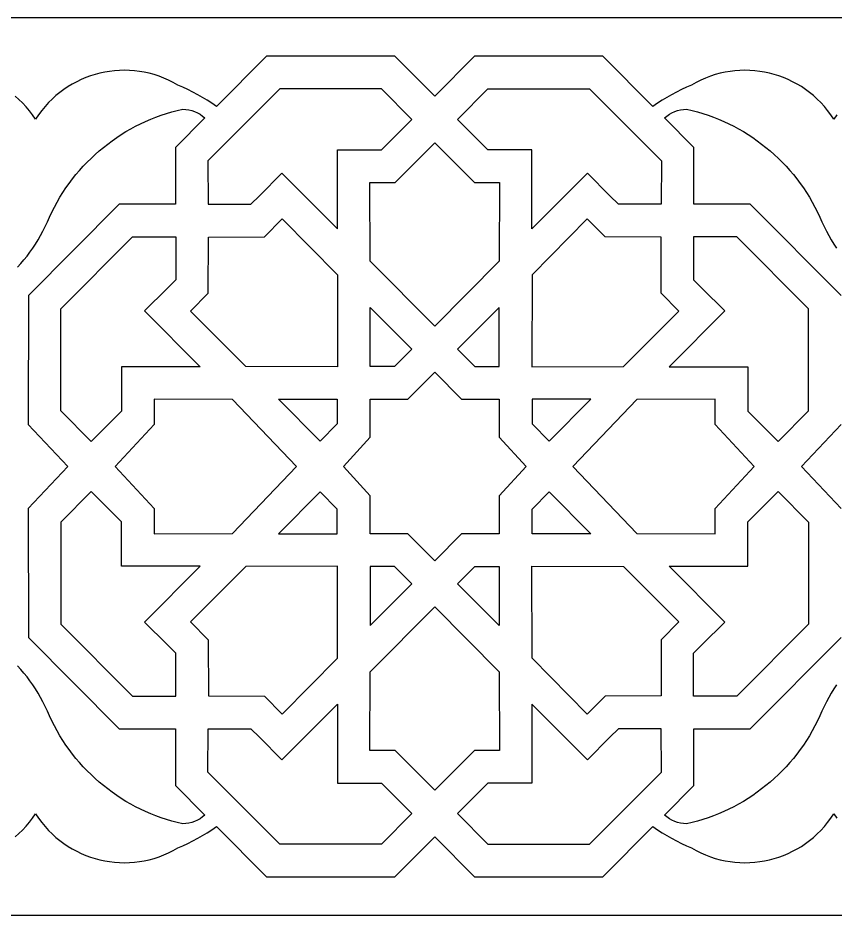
# Model space of a CAD drawing. Extents: x -364 to 370, y 80 to 163.
# Drawn here: x -280.3 to -204.8, y 80.4 to 163.4 of the extents above; entities that cross this region are included whole.
import ezdxf

# ---------------------------------------------------------------- set-up
doc = ezdxf.new("R2010")
doc.units = 0
doc.layers.add('LAYER_1', color=18, linetype='CONTINUOUS')

msp = doc.modelspace()

# ---------------------------------------------------------------- linework, layer by layer
at = {"layer": 'LAYER_1'}
for points in [[(-364.203, 80.388), (-241.776, 80.388), (-119.349, 80.388), (3.079, 80.388), (125.506, 80.388), (247.933, 80.388), (370.36, 80.388), (370.36, 163.388), (247.933, 163.388), (125.506, 163.388), (3.079, 163.388), (-119.349, 163.388), (-241.776, 163.388), (-364.203, 163.388)], [(-250.76, 143.89), (-250.751, 151.18), (-247.804, 151.18), (-246.688, 151.18), (-243.888, 153.995), (-246.698, 156.83), (-256.091, 156.827), (-262.735, 150.153), (-262.728, 146.15), (-258.768, 146.15), (-257.979, 146.944), (-255.895, 149.038)], [(-232.792, 143.89), (-232.802, 151.18), (-235.749, 151.18), (-236.865, 151.18), (-239.665, 153.995), (-236.855, 156.83), (-227.462, 156.827), (-220.818, 150.153), (-220.825, 146.15), (-224.785, 146.15), (-225.574, 146.944), (-227.658, 149.038)], [(-241.776, 134.885), (-247.747, 140.883), (-247.775, 148.16), (-245.444, 148.16), (-241.776, 151.828), (-238.109, 148.16), (-235.777, 148.16), (-235.806, 140.883)], [(-250.771, 131.114), (-250.766, 131.104), (-259.223, 131.129), (-264.363, 136.255), (-262.714, 137.912), (-262.701, 143.117), (-257.523, 143.131), (-255.875, 144.788), (-250.776, 139.621)], [(-232.782, 131.114), (-232.787, 131.104), (-224.329, 131.129), (-219.189, 136.255), (-220.838, 137.912), (-220.851, 143.117), (-226.029, 143.131), (-227.678, 144.788), (-232.777, 139.621)], [(-263.47, 131.114), (-270.722, 131.104), (-270.722, 128.142), (-270.722, 127.02), (-273.522, 124.206), (-276.342, 127.03), (-276.34, 136.472), (-269.7, 143.151), (-265.719, 143.144), (-265.719, 139.163), (-266.508, 138.37), (-268.591, 136.275)], [(-220.083, 131.114), (-212.83, 131.104), (-212.83, 128.142), (-212.83, 127.02), (-210.03, 124.206), (-207.21, 127.03), (-207.213, 136.472), (-213.853, 143.151), (-217.834, 143.144), (-217.834, 139.163), (-217.045, 138.37), (-214.961, 136.275)], [(-243.901, 132.746), (-245.494, 131.145), (-247.747, 131.145), (-247.747, 136.612)], [(-239.652, 132.746), (-238.059, 131.145), (-235.806, 131.145), (-235.806, 136.612)], [(-250.219, 121.888), (-247.747, 124.609), (-247.747, 128.125), (-244.249, 128.125), (-241.776, 130.611), (-239.303, 128.125), (-235.806, 128.125), (-235.806, 124.609), (-233.333, 121.888), (-235.806, 119.167), (-235.806, 115.651), (-239.303, 115.651), (-241.776, 113.165), (-244.249, 115.651), (-247.747, 115.651), (-247.747, 119.167)], [(-254.552, 121.888), (-260.478, 128.084), (-267.718, 128.113), (-267.718, 125.769), (-271.327, 121.888), (-267.718, 118.007), (-267.718, 115.663), (-260.478, 115.692)], [(-252.373, 124.243), (-256.219, 128.109), (-250.78, 128.109), (-250.78, 125.845)], [(-231.179, 124.243), (-227.333, 128.109), (-232.772, 128.109), (-232.772, 125.845)], [(-212.226, 121.888), (-215.835, 125.769), (-215.835, 128.113), (-223.074, 128.084), (-229.001, 121.888), (-223.074, 115.692), (-215.835, 115.663), (-215.835, 118.007)], [(-263.47, 112.662), (-270.722, 112.672), (-270.722, 115.634), (-270.722, 116.756), (-273.522, 119.57), (-276.342, 116.746), (-276.34, 107.303), (-269.7, 100.625), (-265.719, 100.632), (-265.719, 104.613), (-266.508, 105.406), (-268.591, 107.501)], [(-252.373, 119.532), (-256.219, 115.667), (-250.78, 115.667), (-250.78, 117.931)], [(-231.179, 119.532), (-227.333, 115.667), (-232.772, 115.667), (-232.772, 117.931)], [(-220.083, 112.662), (-212.83, 112.672), (-212.83, 115.634), (-212.83, 116.756), (-210.03, 119.57), (-207.21, 116.746), (-207.213, 107.303), (-213.853, 100.625), (-217.834, 100.632), (-217.834, 104.613), (-217.045, 105.406), (-214.961, 107.501)], [(-250.771, 112.662), (-250.766, 112.672), (-259.223, 112.647), (-264.363, 107.521), (-262.714, 105.864), (-262.701, 100.659), (-257.523, 100.645), (-255.875, 98.988), (-250.776, 104.155)], [(-243.901, 111.03), (-245.494, 112.631), (-247.747, 112.631), (-247.747, 107.164)], [(-239.652, 111.03), (-238.059, 112.631), (-235.806, 112.631), (-235.806, 107.164)], [(-232.782, 112.662), (-232.787, 112.672), (-224.329, 112.647), (-219.189, 107.521), (-220.838, 105.864), (-220.851, 100.659), (-226.029, 100.645), (-227.678, 98.988), (-232.777, 104.155)], [(-241.776, 91.948), (-245.444, 95.616), (-247.775, 95.616), (-247.747, 102.893), (-241.776, 108.891), (-235.806, 102.893), (-235.777, 95.616), (-238.109, 95.616)], [(-250.76, 99.886), (-250.751, 92.596), (-247.804, 92.596), (-246.688, 92.596), (-243.888, 89.781), (-246.698, 86.946), (-256.091, 86.949), (-262.735, 93.623), (-262.728, 97.625), (-258.768, 97.625), (-257.979, 96.832), (-255.895, 94.738)], [(-232.792, 99.886), (-232.802, 92.596), (-235.749, 92.596), (-236.865, 92.596), (-239.665, 89.781), (-236.855, 86.946), (-227.462, 86.949), (-220.818, 93.623), (-220.825, 97.625), (-224.785, 97.625), (-225.574, 96.832), (-227.658, 94.738)]]:
    msp.add_lwpolyline(points, close=True, dxfattribs=at)
for points in [[(-204.603, 154.426), (-204.882, 154.029), (-205.155, 154.437), (-205.445, 154.826), (-205.751, 155.198), (-206.072, 155.551), (-206.408, 155.885), (-206.757, 156.2), (-207.119, 156.497), (-207.493, 156.774), (-207.878, 157.032), (-208.274, 157.27), (-208.68, 157.488), (-209.094, 157.687), (-209.517, 157.865), (-209.946, 158.023), (-210.383, 158.161), (-210.825, 158.278), (-211.272, 158.373), (-211.723, 158.448), (-212.177, 158.502), (-212.635, 158.534), (-213.093, 158.544), (-213.553, 158.533), (-214.014, 158.499), (-214.473, 158.443), (-214.931, 158.365), (-215.387, 158.264), (-215.84, 158.141), (-216.29, 157.994), (-216.735, 157.824), (-217.174, 157.631), (-217.607, 157.415), (-218.034, 157.174), (-218.502, 156.972), (-218.965, 156.757), (-219.421, 156.529), (-219.87, 156.289), (-220.312, 156.036), (-220.748, 155.77), (-221.175, 155.493), (-221.595, 155.203), (-226.217, 159.847), (-238.102, 159.85), (-241.776, 156.143), (-245.451, 159.85), (-257.335, 159.847), (-261.957, 155.203), (-262.377, 155.493), (-262.805, 155.77), (-263.24, 156.036), (-263.683, 156.289), (-264.132, 156.529), (-264.588, 156.757), (-265.05, 156.972), (-265.519, 157.174), (-265.945, 157.415), (-266.378, 157.631), (-266.818, 157.824), (-267.263, 157.994), (-267.712, 158.141), (-268.165, 158.264), (-268.621, 158.365), (-269.079, 158.443), (-269.539, 158.499), (-269.999, 158.533), (-270.459, 158.544), (-270.918, 158.534), (-271.375, 158.502), (-271.83, 158.448), (-272.281, 158.373), (-272.728, 158.278), (-273.17, 158.161), (-273.606, 158.023), (-274.036, 157.865), (-274.459, 157.687), (-274.873, 157.488), (-275.278, 157.27), (-275.674, 157.032), (-276.06, 156.774), (-276.434, 156.497), (-276.796, 156.2), (-277.145, 155.885), (-277.48, 155.551), (-277.801, 155.198), (-278.107, 154.826), (-278.397, 154.437), (-278.67, 154.029), (-278.95, 154.426), (-279.245, 154.808), (-279.554, 155.172), (-279.877, 155.521), (-280.213, 155.852), (-280.561, 156.166)], [(-280.337, 140.338), (-280.038, 140.665), (-279.748, 141.003), (-279.467, 141.352), (-279.195, 141.711), (-278.933, 142.08), (-278.681, 142.46), (-278.439, 142.849), (-278.208, 143.249), (-277.988, 143.66), (-277.779, 144.08), (-277.581, 144.51), (-277.395, 144.95), (-277.172, 145.423), (-276.935, 145.888), (-276.686, 146.345), (-276.424, 146.793), (-276.15, 147.232), (-275.864, 147.661), (-275.566, 148.082), (-275.257, 148.492), (-274.937, 148.893), (-274.606, 149.284), (-274.264, 149.665), (-273.912, 150.035), (-273.55, 150.395), (-273.178, 150.744), (-272.796, 151.082), (-272.405, 151.408), (-272.004, 151.724), (-271.595, 152.027), (-271.177, 152.319), (-270.75, 152.599), (-270.316, 152.867), (-269.873, 153.122), (-269.423, 153.364), (-268.966, 153.594), (-268.501, 153.811), (-268.029, 154.014), (-267.551, 154.204), (-267.066, 154.38), (-266.576, 154.543), (-266.079, 154.691), (-265.577, 154.825), (-265.069, 154.945), (-264.785, 154.929), (-264.506, 154.887), (-264.233, 154.82), (-263.969, 154.728), (-263.714, 154.613), (-263.47, 154.474), (-263.24, 154.313), (-263.024, 154.131), (-265.741, 151.402), (-265.732, 146.164), (-270.942, 146.173), (-279.343, 137.723), (-279.347, 125.777), (-275.7, 121.888), (-279.347, 117.999), (-279.343, 106.053), (-270.942, 97.603), (-265.732, 97.612), (-265.741, 92.374), (-263.024, 89.645), (-263.24, 89.463), (-263.47, 89.302), (-263.714, 89.163), (-263.969, 89.048), (-264.233, 88.956), (-264.506, 88.889), (-264.785, 88.847), (-265.069, 88.831), (-265.577, 88.951), (-266.079, 89.085), (-266.576, 89.233), (-267.066, 89.396), (-267.551, 89.572), (-268.029, 89.762), (-268.501, 89.965), (-268.966, 90.182), (-269.423, 90.412), (-269.873, 90.654), (-270.316, 90.909), (-270.75, 91.177), (-271.177, 91.457), (-271.595, 91.749), (-272.004, 92.052), (-272.405, 92.368), (-272.796, 92.694), (-273.178, 93.032), (-273.55, 93.381), (-273.912, 93.741), (-274.264, 94.111), (-274.606, 94.492), (-274.937, 94.883), (-275.257, 95.284), (-275.566, 95.694), (-275.864, 96.115), (-276.15, 96.544), (-276.424, 96.983), (-276.686, 97.431), (-276.935, 97.887), (-277.172, 98.353), (-277.395, 98.826), (-277.581, 99.266), (-277.779, 99.696), (-277.988, 100.116), (-278.208, 100.526), (-278.439, 100.926), (-278.681, 101.316), (-278.933, 101.696), (-279.195, 102.065), (-279.467, 102.424), (-279.748, 102.773), (-280.038, 103.11), (-280.337, 103.438)], [(-204.209, 137.723), (-212.61, 146.173), (-217.821, 146.164), (-217.811, 151.402), (-220.528, 154.131), (-220.312, 154.313), (-220.082, 154.474), (-219.839, 154.613), (-219.584, 154.728), (-219.319, 154.82), (-219.047, 154.887), (-218.768, 154.929), (-218.484, 154.945), (-217.976, 154.825), (-217.474, 154.691), (-216.977, 154.543), (-216.486, 154.38), (-216.002, 154.204), (-215.523, 154.014), (-215.052, 153.811), (-214.587, 153.594), (-214.129, 153.364), (-213.679, 153.122), (-213.237, 152.867), (-212.802, 152.599), (-212.376, 152.319), (-211.958, 152.027), (-211.548, 151.724), (-211.148, 151.408), (-210.757, 151.082), (-210.375, 150.744), (-210.003, 150.395), (-209.64, 150.035), (-209.288, 149.665), (-208.946, 149.284), (-208.615, 148.893), (-208.295, 148.492), (-207.986, 148.082), (-207.689, 147.661), (-207.403, 147.232), (-207.129, 146.793), (-206.867, 146.345), (-206.618, 145.888), (-206.381, 145.423), (-206.157, 144.95), (-205.971, 144.51), (-205.774, 144.08), (-205.565, 143.66), (-205.344, 143.249), (-205.113, 142.849), (-204.872, 142.46), (-204.62, 142.08)], [(-204.206, 117.999), (-207.853, 121.888), (-204.206, 125.777)], [(-204.62, 101.696), (-204.872, 101.316), (-205.113, 100.926), (-205.344, 100.526), (-205.565, 100.116), (-205.774, 99.696), (-205.971, 99.266), (-206.157, 98.826), (-206.381, 98.353), (-206.618, 97.887), (-206.867, 97.431), (-207.129, 96.983), (-207.403, 96.544), (-207.689, 96.115), (-207.986, 95.694), (-208.295, 95.284), (-208.615, 94.883), (-208.946, 94.492), (-209.288, 94.111), (-209.64, 93.741), (-210.003, 93.381), (-210.375, 93.032), (-210.757, 92.694), (-211.148, 92.368), (-211.548, 92.052), (-211.958, 91.749), (-212.376, 91.457), (-212.802, 91.177), (-213.237, 90.909), (-213.679, 90.654), (-214.129, 90.412), (-214.587, 90.182), (-215.052, 89.965), (-215.523, 89.762), (-216.002, 89.572), (-216.486, 89.396), (-216.977, 89.233), (-217.474, 89.085), (-217.976, 88.951), (-218.484, 88.831), (-218.768, 88.847), (-219.047, 88.889), (-219.319, 88.956), (-219.584, 89.048), (-219.839, 89.163), (-220.082, 89.302), (-220.312, 89.463), (-220.528, 89.645), (-217.811, 92.374), (-217.821, 97.612), (-212.61, 97.603), (-204.209, 106.053)], [(-280.561, 87.61), (-280.213, 87.924), (-279.877, 88.255), (-279.554, 88.604), (-279.245, 88.968), (-278.95, 89.35), (-278.67, 89.747), (-278.397, 89.339), (-278.107, 88.95), (-277.801, 88.578), (-277.48, 88.225), (-277.145, 87.891), (-276.796, 87.576), (-276.434, 87.279), (-276.06, 87.002), (-275.674, 86.744), (-275.278, 86.506), (-274.873, 86.288), (-274.459, 86.089), (-274.036, 85.911), (-273.606, 85.753), (-273.17, 85.615), (-272.728, 85.498), (-272.281, 85.403), (-271.83, 85.328), (-271.375, 85.274), (-270.918, 85.242), (-270.459, 85.232), (-269.999, 85.243), (-269.539, 85.277), (-269.079, 85.333), (-268.621, 85.411), (-268.165, 85.512), (-267.712, 85.635), (-267.263, 85.782), (-266.818, 85.952), (-266.378, 86.145), (-265.945, 86.361), (-265.519, 86.602), (-265.05, 86.804), (-264.588, 87.019), (-264.132, 87.247), (-263.683, 87.487), (-263.24, 87.74), (-262.805, 88.005), (-262.377, 88.283), (-261.957, 88.573), (-257.335, 83.929), (-245.451, 83.926), (-241.776, 87.633), (-238.102, 83.926), (-226.217, 83.929), (-221.595, 88.573), (-221.175, 88.283), (-220.748, 88.005), (-220.312, 87.74), (-219.87, 87.487), (-219.421, 87.247), (-218.965, 87.019), (-218.502, 86.804), (-218.034, 86.602), (-217.607, 86.361), (-217.174, 86.145), (-216.735, 85.952), (-216.29, 85.782), (-215.84, 85.635), (-215.387, 85.512), (-214.931, 85.411), (-214.473, 85.333), (-214.014, 85.277), (-213.553, 85.243), (-213.093, 85.232), (-212.635, 85.242), (-212.177, 85.274), (-211.723, 85.328), (-211.272, 85.403), (-210.825, 85.498), (-210.383, 85.615), (-209.946, 85.753), (-209.517, 85.911), (-209.094, 86.089), (-208.68, 86.288), (-208.274, 86.506), (-207.878, 86.744), (-207.493, 87.002), (-207.119, 87.279), (-206.757, 87.576), (-206.408, 87.891), (-206.072, 88.225), (-205.751, 88.578), (-205.445, 88.95), (-205.155, 89.339), (-204.882, 89.747), (-204.603, 89.35)]]:
    msp.add_lwpolyline(points, dxfattribs=at)

doc.saveas('drawing.dxf')
